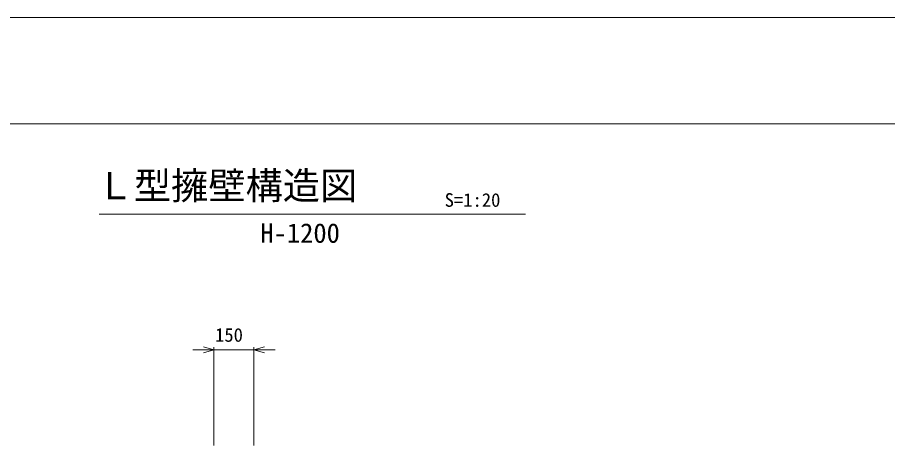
# Model space of a CAD drawing. Units: millimetres, scale not verified, with parts at other scales. Extents: x -1 to 252299, y 59402 to 118802.
# Drawn here: x 32752 to 49116, y 110753 to 118802 of the extents above; entities that cross this region are included whole.
import ezdxf
from ezdxf.enums import TextEntityAlignment as Align

# ---------------------------------------------------------------- set-up
doc = ezdxf.new("R2010")
doc.units = ezdxf.units.MM
doc.header["$LTSCALE"] = 300
for name, color, linetype, lineweight in [('0_2', 1, 'Continuous', 18), ('D-STR-DIM', 7, 'Continuous', 18), ('D-TTL(外枠）', 2, 'Continuous', 18), ('D-TTL-LINE', 7, 'Continuous', 18), ('DEFPOINTS_3', 7, 'Continuous', 18)]:
    doc.layers.add(name, color=color, linetype=linetype, lineweight=lineweight)
doc.layers.add('D-TTL-TXT', color=1, linetype='Continuous')
doc.styles.add('ＭＳ ゴシック', font='')
doc.styles.get('ＭＳ ゴシック').set_extended_font_data('MS Gothic')

msp = doc.modelspace()

# ---------------------------------------------------------------- linework, layer by layer
at = {"layer": '0_2'}
for p, q in [((36248.7, 112606.4), (36448.7, 112552.8)), ((37198.7, 112552.8), (37398.7, 112606.4)), ((36448.7, 112552.8), (36248.7, 112499.2)), ((36448.7, 112552.8), (36248.7, 112552.8)), ((37398.7, 112499.2), (37198.7, 112552.8)), ((37198.7, 112552.8), (37398.7, 112552.8))]:
    msp.add_line(p, q, dxfattribs=at)
at = {"layer": 'D-STR-DIM'}
for p, q in [((36448.7, 110752.8), (36448.7, 112602.8)), ((37198.7, 110752.8), (37198.7, 112602.8)), ((36248.7, 112552.8), (36048.7, 112552.8)), ((36448.7, 112552.8), (37198.7, 112552.8)), ((37398.7, 112552.8), (37598.7, 112552.8))]:
    msp.add_line(p, q, dxfattribs=at)
at = {"layer": 'D-TTL(外枠）'}
msp.add_line((2298.9, 116802.1), (81798.9, 116802.1), dxfattribs=at)
at = {"layer": 'D-TTL-LINE'}
msp.add_line((34287.1, 115100.5), (42306.4, 115100.5), dxfattribs=at)
at = {"layer": 'DEFPOINTS_3'}
msp.add_line((-1.1, 118802.1), (84098.9, 118802.1), dxfattribs=at)

# ---------------------------------------------------------------- texts
at = {"layer": 'D-STR-DIM', "color": 1, "style": 'ＭＳ ゴシック'}
msp.add_text('150', height=256.6, dxfattribs=at).set_placement((36469.2, 112627.8), align=Align.BOTTOM_LEFT)
at = {"layer": 'D-TTL-TXT', "style": 'ＭＳ ゴシック'}
for s, height, p in [('Ｌ型擁壁構造図', 513.2, (34242.7, 115228.5)), ('S=1:20', 256.6, (40787.1, 115164.5)), ('H-1200', 366.6, (37320.2, 114455.1))]:
    msp.add_text(s, height=height, dxfattribs=at).set_placement(p, align=Align.BOTTOM_LEFT)

doc.saveas('drawing.dxf')
